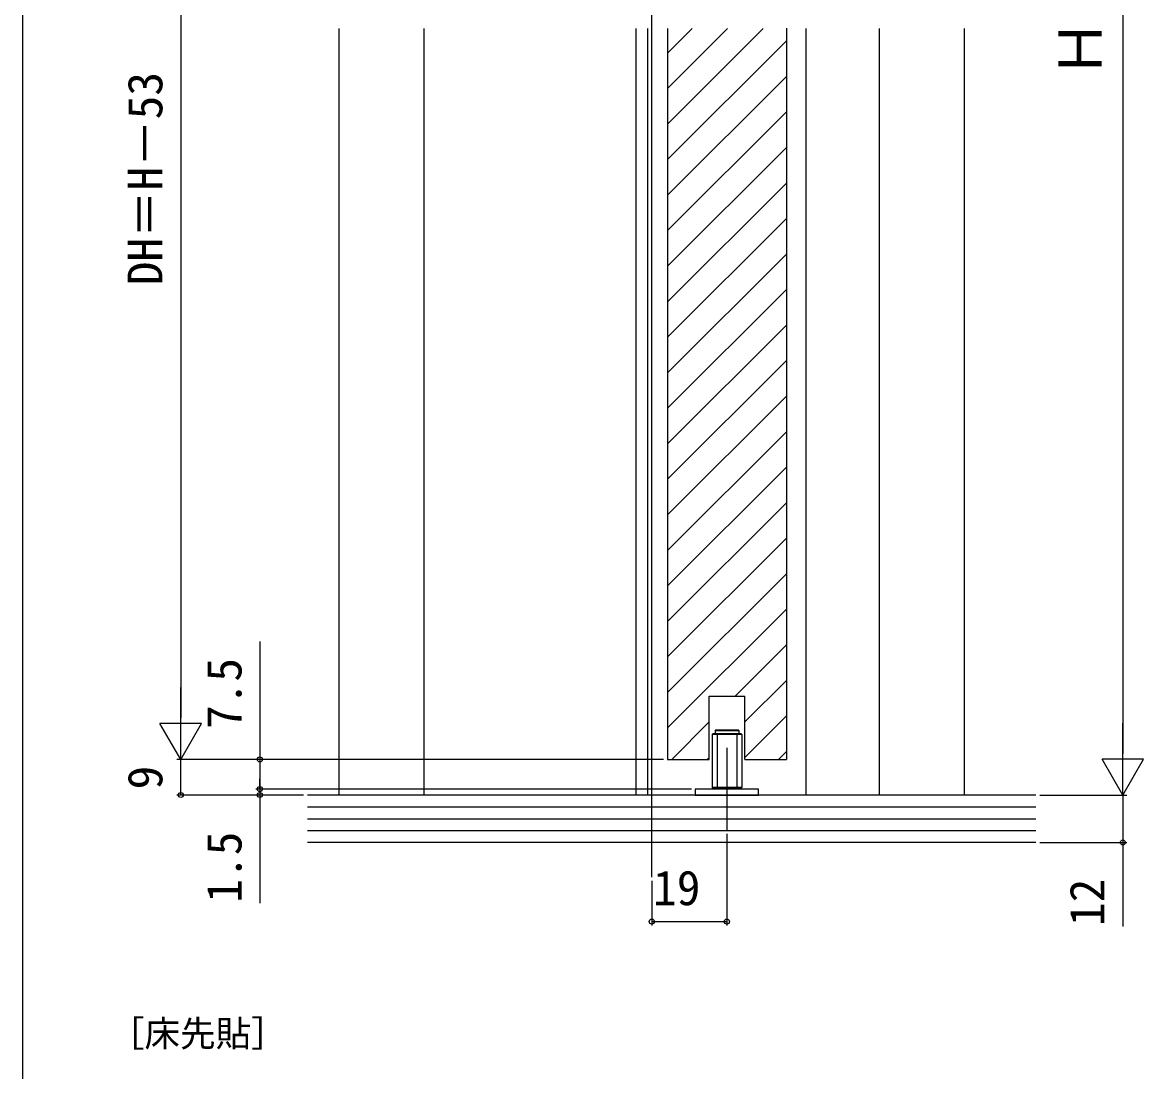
# Model space of a CAD drawing. Units: millimetres, scale not verified. Extents: x -525 to 525, y -783 to 779.
# Drawn here: x -525 to -241.8, y -0.3 to 264.9 of the extents above; entities that cross this region are included whole.
import ezdxf
from ezdxf.enums import TextEntityAlignment as Align

# ---------------------------------------------------------------- set-up
doc = ezdxf.new("R2010")
doc.units = ezdxf.units.MM
doc.header["$LTSCALE"] = 4
for name, color, linetype in [('0-2_USER1', 3, 'Continuous'), ('0-5_YKK_12', 2, 'Continuous'), ('0-6_YKK_13', 4, 'Continuous'), ('0-8_YKK_D', 6, 'Continuous'), ('0-9_YKK_ZWAK', 7, 'Continuous'), ('0-A_YSS_K', 3, 'Continuous')]:
    doc.layers.add(name, color=color, linetype=linetype)
doc.styles.add('ＭＳ ゴシック', font='')
doc.styles.get('ＭＳ ゴシック').set_extended_font_data('MS Gothic')

msp = doc.modelspace()

# ---------------------------------------------------------------- linework, layer by layer
at = {"layer": '0-5_YKK_12'}
for p, q in [((-366, 48.869), (-366, 492.598)), ((-332, 263.447), (-332, 78.601)), ((-444.999, 69.598), (-444.999, 263.354)), ((-423.5, 69.598), (-423.5, 263.354)), ((-370, 263.354), (-370, 69.598)), ((-367, 69.598), (-367, 263.354)), ((-362, 263.354), (-362, 78.601)), ((-362, 257.163), (-355.81, 263.354)), ((-362, 248.183), (-346.829, 263.354)), ((-362, 239.203), (-337.849, 263.354)), ((-327, 69.598), (-327, 263.354)), ((-308.5, 69.598), (-308.5, 263.354)), ((-287.001, 69.598), (-287.001, 263.354)), ((-362, 230.222), (-332, 260.222)), ((-362, 221.242), (-332, 251.242)), ((-362, 212.262), (-332, 242.262)), ((-362, 203.282), (-332, 233.282)), ((-362, 194.301), (-332, 224.301)), ((-362, 185.321), (-332, 215.321)), ((-362, 176.341), (-332, 206.341)), ((-362, 167.361), (-332, 197.361)), ((-362, 158.38), (-332, 188.38)), ((-362, 149.4), (-332, 179.4)), ((-362, 140.42), (-332, 170.42)), ((-362, 131.44), (-332, 161.44)), ((-362, 122.459), (-332, 152.459)), ((-362, 113.479), (-332, 143.479)), ((-362, 104.499), (-332, 134.499)), ((-362, 95.519), (-332, 125.519)), ((-362, 86.538), (-332, 116.538)), ((-344.957, 94.601), (-332, 107.558)), ((-342.5, 88.078), (-332, 98.578)), ((-342.5, 78.601), (-342.5, 94.601)), ((-360.957, 78.601), (-351.5, 88.058)), ((-342.5, 79.098), (-332, 89.598)), ((-334.016, 78.601), (-332, 80.617)), ((-362, 78.601), (-351.5, 78.601)), ((-351.977, 78.601), (-351.5, 79.078)), ((-342.5, 78.601), (-332, 78.601))]:
    msp.add_line(p, q, dxfattribs=at)
msp.add_lwpolyline([(-351.5, 78.601), (-351.5, 94.601), (-342.5, 94.601)], dxfattribs=at)
at = {"layer": '0-6_YKK_13'}
for p, q in [((-350.75, 84.898), (-350.55, 85.098)), ((-343.45, 85.098), (-350.55, 85.098)), ((-350, 85.898), (-349.8, 86.098)), ((-350, 85.898), (-350, 85.098)), ((-350, 85.898), (-344, 85.898)), ((-349.8, 86.098), (-344.2, 86.098)), ((-349.5, 85.098), (-349.5, 71.098)), ((-344.5, 85.098), (-344.5, 71.098)), ((-344, 85.898), (-344.2, 86.098)), ((-344, 85.898), (-344, 85.098)), ((-343.25, 84.898), (-343.45, 85.098)), ((-343.25, 84.898), (-343.25, 71.498)), ((-347, 81.523), (-347, 60.766)), ((-343.25, 71.498), (-350.75, 71.498)), ((-350.55, 71.298), (-350.75, 71.498)), ((-343.45, 71.298), (-350.55, 71.298)), ((-343.45, 71.298), (-343.25, 71.498))]:
    msp.add_line(p, q, dxfattribs=at)
msp.add_lwpolyline([(-343.25, 84.898), (-350.75, 84.898), (-350.75, 71.498)], dxfattribs=at)
msp.add_lwpolyline([(-355, 69.598), (-339, 69.598), (-339, 71.098), (-355, 71.098)], close=True, dxfattribs=at)
at = {"layer": '0-8_YKK_D'}
for p, q in [((-247.001, 438.098), (-247.001, 80.098)), ((-484.999, 394.098), (-484.999, 89.101)), ((-464.999, 108.392), (-464.999, 78.601)), ((-484.999, 78.601), (-484.999, 96.788)), ((-484.999, 78.601), (-490.249, 87.695)), ((-479.749, 87.695), (-490.249, 87.695)), ((-484.999, 78.601), (-479.749, 87.695)), ((-247.001, 69.598), (-247.001, 87.785)), ((-364, 78.601), (-485.999, 78.601)), ((-363, 78.601), (-485.999, 78.601)), ((-484.999, 69.598), (-484.999, 78.601)), ((-363, 78.601), (-465.999, 78.601)), ((-464.999, 78.601), (-464.999, 71.098)), ((-247.001, 69.598), (-252.251, 78.691)), ((-241.751, 78.691), (-252.251, 78.691)), ((-247.001, 69.598), (-241.751, 78.691)), ((-464.999, 71.098), (-464.999, 73.648)), ((-356, 71.098), (-465.999, 71.098)), ((-356, 71.098), (-465.999, 71.098)), ((-464.999, 71.098), (-464.999, 69.598)), ((-454.018, 69.598), (-485.999, 69.598)), ((-454.018, 69.598), (-465.999, 69.598)), ((-464.999, 69.598), (-464.999, 42.225)), ((-267.95, 69.598), (-246.001, 69.598)), ((-267.95, 69.598), (-246.001, 69.598)), ((-347, 59.766), (-347, 36.598)), ((-267.95, 57.598), (-246.001, 57.598)), ((-366, 47.869), (-366, 36.598)), ((-366, 37.598), (-347, 37.598))]:
    msp.add_line(p, q, dxfattribs=at)
msp.add_lwpolyline([(-247.001, 69.598), (-247.001, 57.598), (-247.001, 36.321)], dxfattribs=at)
for centre in [(-464.999, 78.601), (-464.999, 71.098), (-464.999, 71.098), (-484.999, 69.598), (-464.999, 69.598), (-247.001, 57.598), (-366, 37.598), (-347, 37.598)]:
    msp.add_circle(centre, 0.637, dxfattribs=at)
at = {"layer": '0-9_YKK_ZWAK'}
msp.add_line((-525, 746.6), (-525, -783.4), dxfattribs=at)
at = {"layer": '0-A_YSS_K'}
for p, q in [((-363.5, 69.598), (-453.018, 69.598)), ((-268.95, 69.598), (-363.5, 69.598)), ((-268.95, 57.598), (-453.018, 57.598))]:
    msp.add_line(p, q, dxfattribs=at)
for points in [[(-453.018, 66.598), (-363.5, 66.598), (-268.95, 66.598)], [(-453.018, 63.598), (-363.5, 63.598), (-268.95, 63.598)], [(-453.018, 60.598), (-363.5, 60.598), (-268.95, 60.598)]]:
    msp.add_lwpolyline(points, dxfattribs=at)

# ---------------------------------------------------------------- texts
at = {"layer": '0-2_USER1', "style": 'ＭＳ ゴシック'}
msp.add_text('［床先貼］', height=6.598, dxfattribs=at).set_placement((-503.186, 4.023), align=Align.BOTTOM_LEFT)
at = {"layer": '0-8_YKK_D', "style": 'ＭＳ ゴシック'}
for s, height, p in [('Ｈ', 11, (-249.001, 250.746)), ('DH＝H－53', 8.798, (-486.999, 198.441)), ('7.5', 8.798, (-466.999, 86.278)), ('9', 8.798, (-486.999, 71.011)), ('1.5', 8.798, (-466.999, 42.384)), ('12', 8.798, (-249.001, 36.48))]:
    msp.add_text(s, height=height, rotation=90, dxfattribs=at).set_placement(p, align=Align.BOTTOM_LEFT)
msp.add_text('19', height=8.798, dxfattribs=at).set_placement((-365.67, 39.098), align=Align.BOTTOM_LEFT)

doc.saveas('drawing.dxf')
